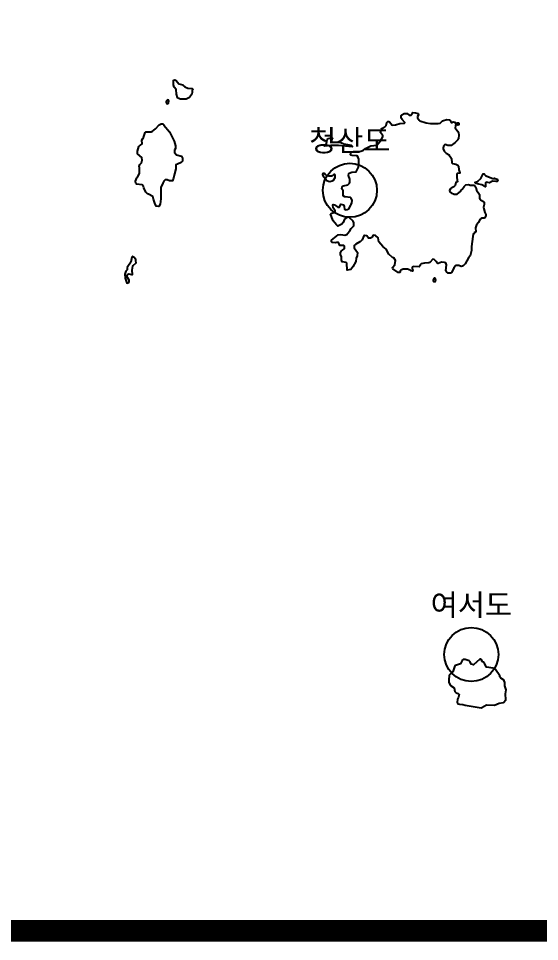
# Model space of a CAD drawing. Header units: millimetres. Extents: x -19392 to 580976, y -49129 to 736091.
# Drawn here: x 171404 to 195509, y 41400 to 84127 of the extents above; entities that cross this region are included whole.
import ezdxf
from ezdxf.enums import TextEntityAlignment as Align

# ---------------------------------------------------------------- set-up
doc = ezdxf.new("R2010")
doc.units = ezdxf.units.MM
for name, color, linetype in [('2122', 7, 'Continuous'), ('AWS', 4, 'Continuous'), ('AWS명', 2, 'Continuous')]:
    doc.layers.add(name, color=color, linetype=linetype)
doc.styles.get("Standard").update_dxf_attribs({"font": ''})
doc.styles.get('Standard').set_extended_font_data('Gulim')

msp = doc.modelspace()

# ---------------------------------------------------------------- linework, layer by layer
at = {"const_width": 1000}
msp.add_lwpolyline([(436634, 41900), (436634, 603450), (72212, 603450), (72212, 41900)], close=True, dxfattribs=at)
at = {"layer": '2122', "color": 7}
for points in [[(179030, 81025), (179097, 80965), (179246, 80901), (179433, 80889), (179470, 80860), (179470, 80842), (179432, 80804), (179435, 80711), (179424, 80630), (179347, 80518), (179309, 80481), (179309, 80469), (179165, 80389), (178896, 80393), (178779, 80441), (178759, 80461), (178711, 80626), (178702, 80833), (178610, 80953), (178580, 81060), (178576, 81222), (178583, 81266), (178593, 81276), (178633, 81281), (178695, 81258), (178818, 81103), (179004, 81048), (179030, 81025), (179030, 81025)], [(178240, 80270), (178238, 80245), (178275, 80182), (178300, 80185), (178350, 80213), (178364, 80300), (178340, 80350), (178295, 80360), (178245, 80320), (178240, 80270), (178240, 80270)], [(191699, 79241), (191703, 79291), (191716, 79303), (191765, 79299), (191778, 79278), (191771, 79206), (191727, 79188), (191696, 79198), (191699, 79241), (191699, 79241)], [(186206, 78399), (186281, 78398), (186454, 78321), (186791, 78267), (186853, 78197), (186840, 78185), (186204, 78249), (185854, 78248), (185554, 78217), (185554, 78236), (185661, 78356), (185689, 78525), (185739, 78574), (185865, 78607), (185908, 78606), (185934, 78590), (185933, 78572), (185901, 78528), (185875, 78460), (185887, 78403), (186206, 78399), (186206, 78399)], [(185763, 76822), (185667, 76838), (185611, 76908), (185598, 76908), (185556, 76952), (185481, 76947), (185468, 76906), (185492, 76859), (185677, 76632), (185748, 76593), (185814, 76580), (185915, 76608), (185977, 76649), (186060, 76770), (186061, 76864), (186036, 76905), (185987, 76903), (185917, 76841), (185879, 76823), (185763, 76822), (185763, 76822)], [(193073, 76825), (193344, 76723), (193432, 76716), (193432, 76728), (193451, 76725), (193544, 76686), (193574, 76611), (193543, 76583), (193499, 76578), (193330, 76602), (193198, 76522), (193036, 76543), (193017, 76524), (193004, 76450), (193009, 76344), (193002, 76337), (192978, 76344), (192928, 76385), (192841, 76433), (192561, 76486), (192536, 76512), (192537, 76543), (192656, 76573), (192662, 76591), (192788, 76715), (192898, 76932), (192954, 76935), (192953, 76922), (193012, 76865), (193073, 76825), (193073, 76825)], [(176436, 72495), (176375, 72422), (176324, 72285), (176334, 72109), (176406, 71921), (176439, 71873), (176506, 71908), (176519, 71933), (176520, 72014), (176416, 72178), (176429, 72253), (176454, 72277), (176511, 72301), (176636, 72272), (176673, 72274), (176666, 72481), (176694, 72656), (176710, 72698), (176843, 72815), (176839, 72910), (176826, 72965), (176739, 73075), (176720, 73079), (176702, 73102), (176684, 73104), (176652, 73074), (176606, 72843), (176459, 72652), (176440, 72595), (176436, 72495), (176436, 72495)], [(190595, 72029), (190590, 71976), (190603, 71957), (190697, 71953), (190703, 71962), (190710, 72022), (190667, 72100), (190636, 72109), (190613, 72088), (190595, 72029), (190595, 72029)], [(192625, 52249), (192808, 52224), (192846, 52232), (192953, 52300), (193059, 52352), (193422, 52347), (193635, 52431), (193842, 52459), (193950, 52590), (193941, 52870), (193968, 53051), (193908, 53233), (193903, 53283), (193910, 53383), (193880, 53461), (193837, 53515), (193719, 53586), (193676, 53648), (193671, 53699), (193468, 53986), (193419, 54040), (193359, 54060), (193051, 54101), (192984, 54242), (192920, 54327), (192873, 54347), (192861, 54379), (192806, 54460), (192787, 54473), (192744, 54467), (192447, 54212), (192353, 54242), (192298, 54345), (192298, 54345), (192261, 54386), (192068, 54458), (191969, 54456), (191937, 54429), (191937, 54410), (191847, 54249), (191616, 54180), (191596, 54165), (191492, 53885), (191450, 53845), (191438, 53845), (191425, 53820), (191362, 53758), (191344, 53753), (191325, 53726), (191326, 53638), (191314, 53575), (191317, 53393), (191396, 53250), (191557, 53141), (191593, 52978), (191648, 52915), (191742, 52882), (191784, 52832), (191758, 52713), (191707, 52621), (191705, 52464), (191737, 52406), (191804, 52381), (191966, 52373), (192065, 52334), (192625, 52249), (192625, 52249)]]:
    msp.add_lwpolyline(points, dxfattribs=at)
for points in [[(185844, 75086), (186014, 75162), (186052, 75196), (186052, 75215), (185967, 75360), (185949, 75491), (185956, 75510), (186031, 75497), (186179, 75394), (186254, 75397), (186319, 75536), (186437, 75500), (186467, 75422), (186490, 75303), (186522, 75265), (186609, 75286), (186691, 75322), (186787, 75480), (186791, 75522), (186819, 75586), (186840, 75704), (186791, 75814), (186758, 75835), (186504, 75865), (186418, 75916), (186427, 76147), (186365, 76248), (186373, 76329), (186448, 76381), (186643, 76422), (186718, 76499), (186733, 76543), (186740, 76693), (186740, 76693), (186679, 76859), (186687, 76944), (186700, 76968), (186825, 77017), (187026, 77027), (187129, 77244), (187155, 77356), (187152, 77612), (187120, 77694), (187073, 77770), (186847, 77779), (186779, 77798), (186766, 77811), (186780, 77911), (186806, 77936), (186901, 77966), (187237, 77986), (187363, 78035), (187458, 78108), (187709, 78230), (187985, 78264), (188150, 78455), (188194, 78545), (188265, 78641), (188265, 78703), (188250, 78723), (188238, 78723), (188155, 78843), (188188, 78998), (188237, 79054), (188352, 79109), (188421, 79176), (188441, 79314), (188441, 79314), (188487, 79357), (188537, 79353), (188574, 79337), (188690, 79189), (188841, 79196), (189041, 79263), (189260, 79285), (189273, 79310), (189150, 79446), (189122, 79492), (189112, 79513), (189102, 79642), (189133, 79667), (189247, 79722), (189391, 79720), (189483, 79650), (189571, 79643), (189603, 79680), (189654, 79773), (189772, 79756), (189897, 79723), (189909, 79670), (189858, 79596), (189857, 79524), (189936, 79413), (189979, 79391), (190266, 79297), (190459, 79257), (190822, 79258), (190916, 79282), (191023, 79386), (191224, 79447), (191335, 79437), (191335, 79437), (191379, 79404), (191423, 79313), (191447, 79307), (191511, 79346), (191592, 79333), (191634, 79248), (191612, 79060), (191736, 78894), (191760, 78830), (191771, 78740), (191756, 78559), (191731, 78508), (191599, 78382), (191421, 78244), (191265, 78246), (191143, 78295), (191070, 78199), (191051, 78130), (191056, 78095), (191099, 77990), (191185, 77885), (191322, 77818), (191326, 77801), (191408, 77698), (191432, 77651), (191454, 77450), (191479, 77419), (191635, 77386), (191722, 77338), (191753, 77290), (191769, 77122), (191824, 76978), (191817, 76959), (191817, 76959), (191779, 76962), (191692, 76948), (191679, 76923), (191677, 76773), (191705, 76643), (191711, 76560), (191643, 76529), (191611, 76398), (191547, 76326), (191414, 76264), (191389, 76239), (191346, 76160), (191365, 76106), (191419, 76063), (191566, 75993), (191698, 75998), (191868, 76133), (191869, 76158), (191939, 76226), (191939, 76239), (191996, 76308), (192015, 76349), (192104, 76424), (192222, 76435), (192266, 76423), (192284, 76415), (192478, 76406), (192503, 76394), (192556, 76315), (192588, 76186), (192736, 75978), (192733, 75804), (192745, 75760), (192745, 75760), (192773, 75727), (192919, 75654), (192945, 75616), (192944, 75516), (192921, 75389), (192927, 75310), (192974, 75151), (193030, 75050), (193029, 75003), (192983, 74897), (192959, 74882), (192839, 74881), (192802, 74865), (192745, 74816), (192688, 74679), (192598, 74581), (192547, 74443), (192556, 74250), (192482, 74201), (192471, 74162), (192446, 74137), (192417, 74039), (192360, 73565), (192358, 73391), (192299, 73147), (192216, 73042), (192075, 72769), (191981, 72670), (191939, 72656), (191880, 72653), (191774, 72692), (191637, 72687), (191542, 72588), (191542, 72588), (191458, 72377), (191388, 72334), (191288, 72335), (191208, 72399), (191178, 72450), (191206, 72717), (191167, 72816), (191108, 72838), (190976, 72840), (190813, 72779), (190764, 72830), (190762, 72858), (190747, 72860), (190641, 72963), (190566, 72982), (190439, 72834), (190384, 72817), (190183, 72806), (190032, 72764), (189988, 72721), (189981, 72685), (189936, 72628), (189668, 72641), (189643, 72632), (189611, 72588), (189617, 72542), (189647, 72457), (189640, 72425), (189548, 72447), (189517, 72469), (189396, 72518), (189204, 72518), (189097, 72482), (189097, 72482), (189066, 72452), (189059, 72377), (189046, 72361), (188977, 72365), (188717, 72531), (188712, 72606), (188813, 72730), (188847, 72923), (188767, 73043), (188711, 73068), (188711, 73068), (188530, 73221), (188409, 73455), (188253, 73575), (188077, 73789), (188048, 73977), (187925, 74079), (187818, 74098), (187748, 73981), (187694, 73962), (187623, 73958), (187598, 73964), (187524, 74058), (187406, 74079), (187387, 74060), (187297, 73874), (187215, 73794), (187196, 73791), (187007, 73678), (186938, 73610), (186936, 73516), (187083, 73290), (187075, 73146), (187030, 73034), (187030, 73034), (187006, 72881), (186872, 72626), (186786, 72500), (186604, 72471), (186590, 72802), (186565, 72834), (186378, 72858), (186348, 72956), (186349, 73086), (186295, 73200), (186302, 73312), (186328, 73349), (186410, 73423), (186454, 73441), (186492, 73485), (186494, 73584), (186457, 73610), (186269, 73625), (186244, 73695), (186203, 73763), (186124, 73761), (186048, 73746), (185933, 73751), (185914, 73754), (185884, 73780), (185891, 73861), (186195, 74119), (186319, 74124), (186500, 74097), (186595, 74130), (186619, 74169), (186734, 74294), (186792, 74403), (186912, 74529), (186924, 74554), (186924, 74554), (186926, 74660), (186884, 74738), (186704, 74913), (186680, 74926), (186618, 74935), (186484, 74841), (186426, 74678), (186357, 74607), (186174, 74520), (186174, 74520), (186121, 74581), (185965, 74758), (185908, 74914)], [(177415, 76001), (177370, 76016), (177297, 76090), (177200, 76292), (177188, 76341), (177127, 76430), (176865, 76464), (176838, 76503), (176816, 76568), (176817, 76599), (176874, 76752), (176913, 76788), (176996, 76944), (177000, 77218), (176988, 77281), (177026, 77368), (177092, 77442), (177122, 77567), (177118, 77685), (176908, 77867), (176903, 77988), (176974, 78193), (177006, 78237), (177050, 78261), (177120, 78323), (177116, 78492), (177159, 78575), (177192, 78615), (177264, 78846), (177302, 78883), (177546, 78880), (177590, 78891), (177741, 79018), (177741, 79018), (177906, 79200), (178000, 79243), (178082, 79242), (178125, 79200), (178125, 79188), (178389, 78878), (178602, 78441), (178662, 78234), (178661, 78115), (178622, 78029), (178627, 77922), (178720, 77809), (178944, 77753), (178992, 77661), (178990, 77518), (178990, 77518), (178936, 77458), (178759, 77387), (178688, 77344), (178688, 77160), (178625, 76933), (178575, 76728), (178532, 76615), (178398, 76615), (178285, 76664), (178192, 76664), (178122, 76593), (178079, 76501), (177987, 76303), (177987, 76027), (177987, 75779), (177966, 75531), (177895, 75417), (177781, 75438), (177718, 75580), (177647, 75757), (177626, 75892)]]:
    msp.add_lwpolyline(points, close=True, dxfattribs=at)
at = {"layer": 'AWS'}
for centre in [(186736, 76173), (192354, 54687)]:
    msp.add_circle(centre, 1250, dxfattribs=at)

# ---------------------------------------------------------------- texts
at = {"layer": 'AWS명'}
for s, p in [('청산도', (186736, 77673)), ('여서도', (192354, 56187))]:
    msp.add_text(s, height=1000, dxfattribs=at).set_placement(p, align=Align.BOTTOM_CENTER)

doc.saveas('drawing.dxf')
